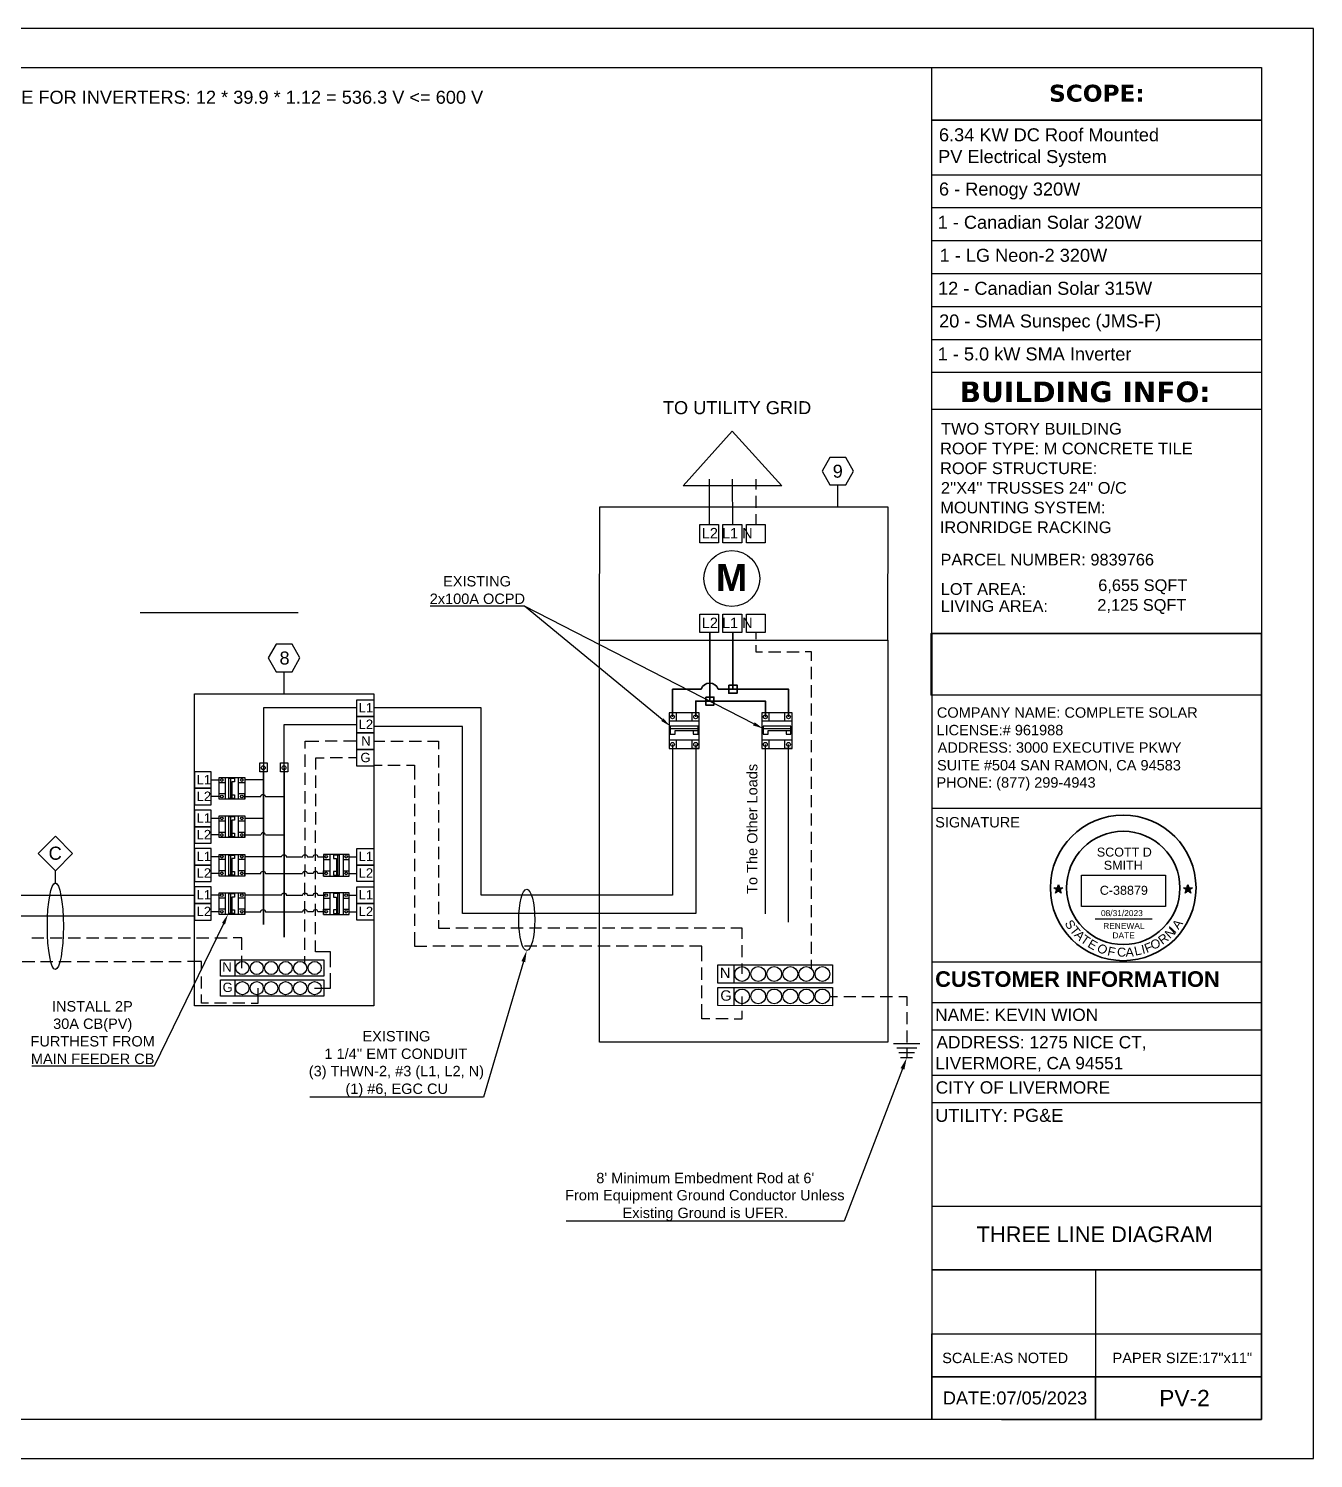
# Model space of a CAD drawing. Header units: millimetres. Extents: x 351 to 7480, y -14642 to -8468.
# Drawn here: x 4681 to 5669, y -9578 to -8478 of the extents above; entities that cross this region are included whole.
import ezdxf

# ---------------------------------------------------------------- set-up
doc = ezdxf.new("R2010")
doc.units = ezdxf.units.MM
for name, color, linetype in [('PDF3_0', 7, 'Continuous'), ('PDF3_PDF_Geometry', 7, 'Continuous'), ('PDF3_Text', 7, 'Continuous'), ('PDF5_Text', 7, 'Continuous'), ('PDF_Text', 7, 'Continuous')]:
    doc.layers.add(name, color=color, linetype=linetype)
doc.styles.add('PDF Arial', font='arial.ttf')
doc.styles.add('PDF Arial Bold', font='arialbd.ttf')
doc.styles.add('PDF Verdana Bold', font='verdanab.ttf')
doc.styles.get("Standard").update_dxf_attribs({"font": 'arial.ttf'})
picture_1 = doc.add_image_def('image5.png', size_in_pixel=(45, 240))
picture_2 = doc.add_image_def('image33.png', size_in_pixel=(858, 321))

# ---------------------------------------------------------------- blocks, each defined once
blk = doc.blocks.new('star')
h = blk.add_hatch(color=256)
h.dxf.hatch_style = 1
h.paths.add_polyline_path([(116.5, 62.57), (116.86, 62.57), (116.68, 63.12)])
h.paths.add_polyline_path([(116.68, 62.02), (116.97, 62.23), (116.86, 62.57), (116.5, 62.57), (116.39, 62.23)])
h.paths.add_polyline_path([(116.5, 62.57), (115.92, 62.57), (116.39, 62.23)])
h.paths.add_polyline_path([(116.39, 62.23), (116.21, 61.67), (116.68, 62.02)])
h.paths.add_polyline_path([(116.68, 62.02), (117.15, 61.67), (116.97, 62.23)])
h.paths.add_polyline_path([(116.97, 62.23), (117.44, 62.57), (116.86, 62.57)])
for p, q in [((115.92, 62.57), (117.44, 62.57)), ((117.15, 61.67), (115.92, 62.57)), ((116.21, 61.67), (116.68, 63.12)), ((117.44, 62.57), (116.21, 61.67)), ((116.68, 63.12), (117.15, 61.67))]:
    blk.add_line(p, q)
blk = doc.blocks.new('a')
at = {"color": 1, "char_height": 15, "attachment_point": 1}
for s, insert, rotation in [('{\\C256;S}', (169, 149), 301.8504), ('{\\C256;A}', (335, 138.5), 54.6588), ('{\\C256;T}', (176.1, 138.5), 308.5602), ('{\\C256;A}', (182.8, 131.2), 313.9392), ('{\\C256;T}', (190.6, 123.2), 324.7462), ('{\\C256;R}', (311.3, 116.8), 36.4598), ('{\\C256;N}', (322.6, 125.5), 43.0781), ('{\\C256;I}', (344.8, 127.8), 227.4846), ('{\\C256;E}', (201.4, 115.5), 330.0103), ('{\\C256;O}', (218.6, 109.1), 319.6464), ('{\\C256;A}', (258.4, 100.3), 1.6689), ('{\\C256;L}', (271.7, 101.5), 12.6875), ('{\\C256;I}', (283.7, 104.3), 13.6115), ('{\\C256;F}', (288.3, 105.4), 21.5682), ('{\\C256;O}', (299, 112.2), 12.6875)]:
    blk.add_mtext_dynamic_manual_height_columns(s, width=30.733, gutter_width=125, heights=[0], dxfattribs=dict(at, insert=insert, rotation=rotation))
at = {"color": 1, "insert": (244.5, 100.5), "char_height": 15, "attachment_point": 1}
blk.add_mtext_dynamic_manual_height_columns('{\\C256;C}', width=30.733, gutter_width=125, heights=[0], dxfattribs=at)
blk = doc.blocks.new('1')
at = {"color": 1, "xscale": 0.1018808021228187, "yscale": 0.1018808021228187, "zscale": 0.1018808021228187}
blk.add_blockref('a', (510.97, 81.39), dxfattribs=at)
at = {"color": 1, "insert": (534.46, 91.84), "char_height": 1.528, "attachment_point": 1, "rotation": 347.3366}
blk.add_mtext_dynamic_manual_height_columns('{\\C256;F}', width=1.5282, gutter_width=12.74, heights=[0], dxfattribs=at)

msp = doc.modelspace()

# ---------------------------------------------------------------- linework, layer by layer
at = {"lineweight": 30}
msp.add_line((5500.9, -9162.9), (5544.7, -9162.9), dxfattribs=at)
at = {"lineweight": 35}
for radius in [56, 43.6]:
    msp.add_circle((5522.5, -9139.1), radius, dxfattribs=at)
at = {"layer": 'PDF3_0', "lineweight": 25}
for points in [[(3968.9, -8478.1), (3968.9, -9578), (5668.8, -9578), (5668.8, -8478.1)], [(5628.8, -8548.5), (5375.3, -8548.5)], [(5628.8, -8548.5), (5628.8, -8742.5), (5375.3, -8742.5), (5375.3, -8548.5)], [(5259.9, -8829.8), (5184, -8829.8), (5221.9, -8787.7)], [(5296.9, -8808), (5290.9, -8818.5), (5296.9, -8829.1), (5309.1, -8829.1), (5315.2, -8818.5), (5309.1, -8808)], [(5119.6, -8948.4), (5341.6, -8948.4), (5341.8, -8846.1), (5119.8, -8846.1)], [(5197, -8859.5), (5211.3, -8859.5), (5211.3, -8873.7), (5197, -8873.7)], [(5214.7, -8859.5), (5229.1, -8859.5), (5229.1, -8873.7), (5214.7, -8873.7)], [(5232.9, -8859.5), (5247.2, -8859.5), (5247.2, -8873.7), (5232.9, -8873.7)], [(5197, -8928.5), (5211.3, -8928.5), (5211.3, -8942.7), (5197, -8942.7)], [(5214.7, -8928.5), (5229.1, -8928.5), (5229.1, -8942.7), (5214.7, -8942.7)], [(5232.9, -8928.5), (5247.2, -8928.5), (5247.2, -8942.7), (5232.9, -8942.7)], [(4871.1, -8951.7), (4865, -8962.2), (4871.1, -8972.8), (4883.3, -8972.8), (4889.3, -8962.2), (4883.3, -8951.7)], [(5119.7, -8948.4), (5341.6, -8948.4), (5341.6, -9257.7), (5119.7, -9257.7)], [(5375.3, -8990.9), (5375.3, -8943.3), (5628.8, -8943.3), (5628.8, -8990.9)], [(4808.3, -8989.7), (4946.1, -8989.7), (4946.1, -9229.9), (4808.3, -9229.9)], [(4933.2, -8994.4), (4946.1, -8994.4), (4946.1, -9007.2), (4933.2, -9007.2)], [(4933.2, -9007.2), (4946.1, -9007.2), (4946.1, -9019.9), (4933.2, -9019.9)], [(5173.3, -9031.9), (5196.5, -9031.9), (5196.5, -9004.4), (5173.3, -9004.4)], [(5244.7, -9031.9), (5267.9, -9031.9), (5267.9, -9004.4), (5244.7, -9004.4)], [(4933.2, -9019.9), (4946.1, -9019.9), (4946.1, -9032.7), (4933.2, -9032.7)], [(4933.2, -9032.7), (4946.1, -9032.7), (4946.1, -9045.5), (4933.2, -9045.5)], [(4821.1, -9049.7), (4808.3, -9049.7), (4808.3, -9062.5), (4821.1, -9062.5)], [(4858.6, -9043), (4864.1, -9043), (4864.1, -9049.9), (4858.6, -9049.9)], [(4874.5, -9043), (4880.1, -9043), (4880.1, -9049.9), (4874.5, -9049.9)], [(4821.1, -9062.5), (4808.3, -9062.5), (4808.3, -9075.3), (4821.1, -9075.3)], [(4846.9, -9054.2), (4846.9, -9070.8), (4827.2, -9070.8), (4827.2, -9054.2)], [(4821.1, -9079.3), (4808.3, -9079.3), (4808.3, -9092), (4821.1, -9092)], [(4846.9, -9083.7), (4846.9, -9100.4), (4827.2, -9100.4), (4827.2, -9083.7)], [(4821.1, -9092), (4808.3, -9092), (4808.3, -9104.8), (4821.1, -9104.8)], [(4688.1, -9112.6), (4701.3, -9099.4), (4714.6, -9112.6), (4701.3, -9125.9)], [(4821.1, -9108.8), (4808.3, -9108.8), (4808.3, -9121.6), (4821.1, -9121.6)], [(4846.9, -9113.3), (4846.9, -9130), (4827.2, -9130), (4827.2, -9113.3)], [(4907.4, -9113.3), (4907.4, -9130), (4927.2, -9130), (4927.2, -9113.3)], [(4933.2, -9108.8), (4946.1, -9108.8), (4946.1, -9121.6), (4933.2, -9121.6)], [(4821.1, -9121.6), (4808.3, -9121.6), (4808.3, -9134.3), (4821.1, -9134.3)], [(4933.2, -9121.6), (4946.1, -9121.6), (4946.1, -9134.3), (4933.2, -9134.3)], [(4821.1, -9138.3), (4808.3, -9138.3), (4808.3, -9151.1), (4821.1, -9151.1)], [(4933.2, -9138.3), (4946.1, -9138.3), (4946.1, -9151.1), (4933.2, -9151.1)], [(4821.1, -9151.1), (4808.3, -9151.1), (4808.3, -9163.9), (4821.1, -9163.9)], [(4846.9, -9142.9), (4846.9, -9159.5), (4827.2, -9159.5), (4827.2, -9142.9)], [(4907.4, -9142.9), (4907.4, -9159.5), (4927.2, -9159.5), (4927.2, -9142.9)], [(4933.2, -9151.1), (4946.1, -9151.1), (4946.1, -9163.9), (4933.2, -9163.9)], [(4828.2, -9194.4), (4907.7, -9194.4), (4907.7, -9207), (4828.2, -9207)], [(5210.7, -9198.3), (5299, -9198.3), (5299, -9212.3), (5210.7, -9212.3)], [(4828.2, -9209.9), (4907.7, -9209.9), (4907.7, -9222.5), (4828.2, -9222.5)], [(5210.7, -9215.6), (5299, -9215.6), (5299, -9229.7), (5210.7, -9229.6)]]:
    msp.add_lwpolyline(points, close=True, dxfattribs=at)
for points in [[(5375.3, -8943.3), (5375.3, -8508)], [(5375.3, -8590.5), (5628.8, -8590.5)], [(5375.3, -8615.8), (5628.8, -8615.8)], [(5375.3, -8641.2), (5628.8, -8641.2)], [(5375.3, -8666.5), (5628.8, -8666.5)], [(5375.3, -8691.9), (5628.8, -8691.9)], [(5375.3, -8717.2), (5628.8, -8717.2)], [(5375.3, -8770.9), (5628.8, -8770.9)], [(5221.9, -8824.7), (5222.1, -8859.5)], [(5303, -8846.1), (5303, -8829.1)], [(4766.4, -8927.2), (4888, -8927.2)], [(5238.5, -9012.9), (5062.1, -8922.3), (5061.9, -8922.3), (4989.5, -8922.3)], [(5168, -9009.6), (5062.1, -8922.3)], [(4877.2, -8989.7), (4877.2, -8972.8)], [(4933.2, -9000.7), (4861.3, -9000.7), (4861.3, -9046.8)], [(5176, -9028.7), (5176, -9144.8), (5028.7, -9144.8), (5028.7, -9000.7), (4946.1, -9000.7)], [(5178.9, -9010.7), (5178.9, -9004.4)], [(5191, -9010.7), (5191, -9004.4)], [(5250.3, -9010.7), (5250.3, -9004.4)], [(5262.3, -9010.7), (5262.3, -9004.4)], [(5173.3, -9010.7), (5196.5, -9010.7)], [(5178, -9014.7), (5174.2, -9014.7), (5174.2, -9020.9), (5178, -9020.9), (5178, -9018), (5195.6, -9018)], [(5191.7, -9018), (5191.7, -9020.9), (5195.6, -9020.9), (5195.6, -9014.7), (5191.7, -9014.7), (5174.2, -9014.7)], [(5174.2, -9016.5), (5195.6, -9016.5)], [(5244.7, -9010.7), (5267.9, -9010.7)], [(5249.4, -9014.7), (5245.5, -9014.7), (5245.5, -9020.9), (5249.4, -9020.9), (5249.4, -9018), (5267, -9018)], [(5263.2, -9018), (5263.2, -9020.9), (5267, -9020.9), (5267, -9014.7), (5263.2, -9014.7), (5245.5, -9014.7)], [(5245.5, -9016.5), (5267, -9016.5)], [(5173.3, -9025.1), (5196.5, -9025.1)], [(5178.9, -9031.9), (5178.9, -9025.1)], [(5196.5, -9031.9), (5191, -9031.9), (5191, -9025.1)], [(5244.7, -9025.1), (5267.9, -9025.1)], [(5247.4, -9159.1), (5247.4, -9028.7)], [(5250.3, -9031.9), (5250.3, -9025.1)], [(5267.9, -9031.9), (5262.3, -9031.9), (5262.3, -9025.1)], [(4827.2, -9056.1), (4821.1, -9056.1)], [(4831.8, -9058.2), (4827.2, -9058.2)], [(4831.8, -9054.2), (4831.8, -9070.8)], [(4834.7, -9057.6), (4834.7, -9054.8), (4839, -9054.8), (4839, -9057.6), (4837, -9057.6), (4837, -9070.2)], [(4837, -9067.4), (4839, -9067.4), (4839, -9070.2), (4834.7, -9070.2), (4834.7, -9067.4), (4834.7, -9054.8)], [(4835.9, -9054.8), (4835.9, -9070.2)], [(4842, -9054.2), (4842, -9070.8)], [(4846.9, -9058.2), (4842, -9058.2)], [(4861.3, -9056), (4846.9, -9056)], [(4831.8, -9066.8), (4827.2, -9066.8)], [(4846.9, -9070.8), (4846.9, -9066.8), (4842, -9066.8)], [(4831.8, -9083.7), (4831.8, -9100.4)], [(4834.7, -9087.1), (4834.7, -9084.3), (4839, -9084.3), (4839, -9087.1), (4837, -9087.1), (4837, -9099.7)], [(4837, -9097), (4839, -9097), (4839, -9099.7), (4834.7, -9099.7), (4834.7, -9097), (4834.7, -9084.3)], [(4835.9, -9084.3), (4835.9, -9099.7)], [(4842, -9083.7), (4842, -9100.4)], [(5375.4, -9077.8), (5628.9, -9077.8)], [(4827.2, -9085.6), (4821.1, -9085.6)], [(4831.8, -9087.7), (4827.2, -9087.7)], [(4846.9, -9087.7), (4842, -9087.7)], [(4861.3, -9085.6), (4846.9, -9085.6)], [(4831.8, -9096.4), (4827.2, -9096.4)], [(4846.9, -9100.4), (4846.9, -9096.4), (4842, -9096.4)], [(4548.4, -9109.5), (4548.4, -9144.8), (4808.3, -9144.8)], [(4827.2, -9115.2), (4821.1, -9115.2)], [(4831.8, -9117.2), (4827.2, -9117.2)], [(4831.8, -9113.3), (4831.8, -9130)], [(4834.7, -9116.6), (4834.7, -9113.9), (4839, -9113.9), (4839, -9116.6), (4837, -9116.6), (4837, -9129.2)], [(4837, -9126.5), (4839, -9126.5), (4839, -9129.2), (4834.7, -9129.2), (4834.7, -9126.5), (4834.7, -9113.9)], [(4835.9, -9113.9), (4835.9, -9129.2)], [(4842, -9113.3), (4842, -9130)], [(4846.9, -9117.2), (4842, -9117.2)], [(4875.3, -9115.1), (4861.3, -9115.1), (4846.9, -9115.1)], [(4907.4, -9117.2), (4912.3, -9117.2)], [(4912.3, -9113.3), (4912.3, -9130)], [(4919.8, -9116.6), (4919.8, -9113.9), (4915.3, -9113.9), (4915.3, -9116.6), (4917.4, -9116.6), (4917.4, -9129.2)], [(4917.4, -9126.5), (4915.3, -9126.5), (4915.3, -9129.2), (4919.8, -9129.2), (4919.8, -9126.5), (4919.8, -9113.9)], [(4918.4, -9113.9), (4918.4, -9129.2)], [(4922.7, -9113.3), (4922.7, -9130)], [(4922.7, -9117.2), (4927.2, -9117.2)], [(4927.2, -9115.2), (4933.2, -9115.2)], [(4831.8, -9126), (4827.2, -9126)], [(4846.9, -9130), (4846.9, -9126), (4842, -9126)], [(4907.4, -9130), (4907.4, -9126), (4912.3, -9126)], [(4922.7, -9126), (4927.2, -9126)], [(4827.2, -9144.8), (4821.1, -9144.8)], [(4831.8, -9146.9), (4827.2, -9146.9)], [(4831.8, -9142.9), (4831.8, -9159.5)], [(4834.7, -9146.2), (4834.7, -9143.4), (4839, -9143.4), (4839, -9146.2), (4837, -9146.2), (4837, -9158.8)], [(4837, -9156), (4839, -9156), (4839, -9158.8), (4834.7, -9158.8), (4834.7, -9156), (4834.7, -9143.4)], [(4835.9, -9143.4), (4835.9, -9158.8)], [(4842, -9142.9), (4842, -9159.5)], [(4846.9, -9146.9), (4842, -9146.9)], [(4875.3, -9144.7), (4861.3, -9144.7), (4846.9, -9144.7)], [(4907.4, -9146.9), (4912.3, -9146.9)], [(4912.3, -9142.9), (4912.3, -9159.5)], [(4919.8, -9146.2), (4919.8, -9143.4), (4915.3, -9143.4), (4915.3, -9146.2), (4917.4, -9146.2), (4917.4, -9158.8)], [(4917.4, -9156), (4915.3, -9156), (4915.3, -9158.8), (4919.8, -9158.8), (4919.8, -9156), (4919.8, -9143.4)], [(4918.4, -9143.4), (4918.4, -9158.8)], [(4922.7, -9142.9), (4922.7, -9159.5)], [(4922.7, -9146.9), (4927.2, -9146.9)], [(4927.2, -9144.8), (4933.2, -9144.8)], [(4831.8, -9155.5), (4827.2, -9155.5)], [(4846.9, -9159.5), (4846.9, -9155.5), (4842, -9155.5)], [(4907.4, -9159.5), (4907.4, -9155.5), (4912.3, -9155.5)], [(4922.7, -9155.5), (4927.2, -9155.5)], [(4830.6, -9166.7), (4777.2, -9276.2), (4777, -9276.2), (4683.2, -9276.2)], [(4839.3, -9194.4), (4839.3, -9207)], [(5061.3, -9195.8), (5030.6, -9300), (4896.9, -9300)], [(5223, -9198.3), (5223, -9212.3)], [(4839.3, -9209.9), (4839.3, -9222.5)], [(5223, -9215.6), (5223, -9229.6)], [(5352.8, -9278.4), (5307.8, -9395.6), (5094.2, -9395.6)]]:
    msp.add_lwpolyline(points, dxfattribs=at)
at = {"layer": 'PDF3_0', "color": 1, "lineweight": 25}
for points in [[(5204.2, -8824.7), (5204.2, -8859.5)], [(4877.2, -9046.8), (4877.2, -9013.5), (4933.2, -9013.5)], [(5193.8, -9028.7), (5193.8, -9158.9), (5014.5, -9158.9), (5014.5, -9015), (4946.1, -9015)], [(5265.2, -9165.4), (5265.2, -9028.7)], [(4827.2, -9068.8), (4821.1, -9068.8)], [(4846.9, -9068.8), (4859.3, -9068.8)], [(4827.2, -9098.4), (4821.1, -9098.4)], [(4846.9, -9098.4), (4859.3, -9098.4)], [(4862.9, -9098.4), (4877.2, -9098.4)], [(4538.7, -9109.5), (4538.7, -9160.6), (4808.3, -9160.6)], [(4827.2, -9128), (4821.1, -9128)], [(4846.9, -9128), (4859.3, -9128)], [(4927.2, -9128), (4933.2, -9128)], [(4827.2, -9157.5), (4821.1, -9157.5)], [(4846.9, -9157.5), (4859.3, -9157.5)], [(4927.2, -9157.5), (4933.2, -9157.5)]]:
    msp.add_lwpolyline(points, dxfattribs=at)
at = {"layer": 'PDF3_0', "color": 252, "lineweight": 25, "true_color": 0x929498}
for points in [[(5240.1, -8824.7), (5240.1, -8832.7)], [(5240.1, -8837.4), (5240.1, -8846.8)], [(5240.1, -8851.5), (5240.1, -8859.5)], [(5240.1, -8942.7), (5240.1, -8947.8)], [(5240.1, -8952.5), (5240.1, -8957.6), (5245, -8957.6)], [(5249.7, -8957.6), (5259.2, -8957.6)], [(5263.8, -8957.6), (5273.2, -8957.6)], [(5282.9, -8964.4), (5282.9, -8957.6), (5277.9, -8957.6)], [(5282.9, -8978.5), (5282.9, -8969)], [(5282.9, -8992.6), (5282.9, -8983.1)], [(5282.9, -9006.6), (5282.9, -8997.3)], [(5282.9, -9020.7), (5282.9, -9011.4)], [(4893.4, -9031.8), (4893.4, -9026.2), (4904, -9026.2)], [(4918, -9026.2), (4908.7, -9026.2)], [(4933.2, -9026.3), (4922.8, -9026.2)], [(4946.1, -9026.3), (4954.6, -9026.3)], [(4959.3, -9026.3), (4968.7, -9026.3)], [(4973.4, -9026.3), (4982.8, -9026.3)], [(4987.5, -9026.3), (4996, -9026.3), (4996, -9032.4)], [(5282.9, -9034.8), (5282.9, -9025.4)], [(4893.4, -9045.9), (4893.4, -9036.5)], [(4996, -9037.1), (4996, -9046.5)], [(5282.9, -9049), (5282.9, -9039.5)], [(4893.4, -9059.9), (4893.4, -9050.6)], [(4996, -9051.2), (4996, -9060.6)], [(5282.9, -9063), (5282.9, -9053.6)], [(4893.3, -9074.1), (4893.4, -9064.7)], [(4996, -9065.3), (4996, -9074.7)], [(5282.9, -9077.1), (5282.9, -9067.8)], [(4893.3, -9088.2), (4893.3, -9078.7)], [(4996, -9079.4), (4996, -9088.8)], [(5282.9, -9091.2), (5282.9, -9081.8)], [(4893.3, -9102.3), (4893.3, -9092.9)], [(4996, -9093.5), (4996, -9102.9)], [(5282.9, -9105.3), (5282.9, -9095.9)], [(4893.3, -9116.3), (4893.3, -9107)], [(4996, -9107.6), (4996, -9117)], [(5282.9, -9119.4), (5282.9, -9110)], [(4893.2, -9130.4), (4893.3, -9121.1)], [(4996, -9121.7), (4996, -9131.1)], [(5282.9, -9133.5), (5282.9, -9124.1)], [(4893.2, -9144.6), (4893.2, -9135.1)], [(4996, -9135.8), (4996, -9145.2)], [(5282.9, -9147.6), (5282.9, -9138.1)], [(4893.2, -9158.7), (4893.2, -9149.2)], [(4996, -9149.9), (4996, -9159.3)], [(5282.9, -9161.7), (5282.9, -9152.3)], [(4893.2, -9172.7), (4893.2, -9163.3)], [(4996, -9163.9), (4996, -9170.1), (5004.7, -9170.1)], [(5018.8, -9170.1), (5009.4, -9170.1)], [(5032.9, -9170.1), (5023.5, -9170.1)], [(5047, -9170.1), (5037.6, -9170.1)], [(5061.1, -9170.1), (5051.6, -9170.1)], [(5075.2, -9170.1), (5065.8, -9170.1)], [(5089.2, -9170.1), (5079.9, -9170.1)], [(5103.3, -9170.2), (5094, -9170.1)], [(5117.5, -9170.2), (5108, -9170.2)], [(5131.6, -9170.2), (5122.1, -9170.2)], [(5145.6, -9170.2), (5136.3, -9170.2)], [(5159.7, -9170.2), (5150.4, -9170.2)], [(5173.8, -9170.2), (5164.4, -9170.2)], [(5187.9, -9170.2), (5178.5, -9170.2)], [(5202, -9170.2), (5192.6, -9170.2)], [(5216.1, -9170.2), (5206.7, -9170.2)], [(5229.5, -9178.4), (5229.5, -9170.2), (5220.8, -9170.2)], [(5282.9, -9175.7), (5282.9, -9166.4)], [(4683.1, -9177.5), (4692.4, -9177.5)], [(4697.2, -9177.5), (4706.5, -9177.5)], [(4711.2, -9177.5), (4720.6, -9177.5)], [(4725.3, -9177.5), (4734.8, -9177.5)], [(4739.4, -9177.5), (4748.8, -9177.5)], [(4753.5, -9177.5), (4762.9, -9177.5)], [(4767.6, -9177.5), (4777, -9177.5)], [(4781.7, -9177.5), (4791.1, -9177.5)], [(4795.8, -9177.5), (4805.2, -9177.5)], [(4809.9, -9177.5), (4819.3, -9177.5)], [(4824, -9177.5), (4833.4, -9177.5)], [(4844.8, -9186.7), (4844.8, -9177.5), (4838.1, -9177.5)], [(4893.2, -9186.8), (4893.2, -9177.5)], [(5229.5, -9192.5), (5229.5, -9183.1)], [(5282.9, -9189.8), (5282.9, -9180.5)], [(4844.8, -9200.8), (4844.8, -9191.4)], [(4893.2, -9197.1), (4893.2, -9191.5)], [(5282.9, -9201.3), (5282.9, -9194.5)], [(5229.5, -9205.3), (5229.5, -9197.2)]]:
    msp.add_lwpolyline(points, dxfattribs=at)
at = {"layer": 'PDF3_0', "color": 1, "lineweight": 35}
for points in [[(5204.6, -8995.4), (5204.6, -8942.7)], [(5247.4, -9007.7), (5247.4, -8995.4), (5193.8, -8995.4), (5193.8, -9007.5)], [(4877.2, -9176.9), (4877.2, -9046.8)]]:
    msp.add_lwpolyline(points, dxfattribs=at)
at = {"layer": 'PDF3_0', "lineweight": 35}
for points in [[(5222.3, -8986.3), (5222.3, -8942.7)], [(5198, -8986.3), (5176, -8986.3), (5176, -9007.5)], [(5265.2, -9007.5), (5265.2, -8986.3), (5211.1, -8986.3)], [(4861.3, -9167.3), (4861.3, -9046.8)]]:
    msp.add_lwpolyline(points, dxfattribs=at)
msp.add_lwpolyline([(5219.2, -8983.1), (5225.5, -8983.1), (5225.5, -8989.4), (5219.2, -8989.4)], close=True, dxfattribs=at)
at = {"layer": 'PDF3_0', "color": 1, "lineweight": 35}
msp.add_lwpolyline([(5201.5, -8992.3), (5207.8, -8992.3), (5207.8, -8998.5), (5201.5, -8998.5)], close=True, dxfattribs=at)
at = {"layer": 'PDF3_0', "color": 3, "lineweight": 25}
for points in [[(4901.5, -9048), (4901.6, -9039.1), (4908, -9039.1)], [(4922.1, -9039.1), (4912.7, -9039.1)], [(4933.2, -9039.1), (4926.8, -9039.1)], [(4946.1, -9044.7), (4952.5, -9044.7)], [(4957.1, -9044.7), (4966.5, -9044.7)], [(4971.3, -9044.7), (4977.6, -9044.7), (4977.6, -9055.7)], [(4901.5, -9062), (4901.5, -9052.7)], [(4977.6, -9060.4), (4977.6, -9069.7)], [(4901.5, -9076.1), (4901.5, -9066.8)], [(4901.5, -9090.3), (4901.5, -9080.8)], [(4977.6, -9074.5), (4977.6, -9083.8)], [(4901.4, -9104.4), (4901.4, -9094.9)], [(4977.6, -9088.5), (4977.6, -9097.9)], [(4977.6, -9102.6), (4977.6, -9112.1)], [(4901.4, -9118.4), (4901.4, -9109)], [(4977.6, -9116.7), (4977.6, -9126.1)], [(4901.4, -9132.5), (4901.4, -9123.1)], [(4901.3, -9146.6), (4901.4, -9137.2)], [(4977.6, -9130.8), (4977.6, -9140.2)], [(4977.6, -9144.9), (4977.6, -9154.3)], [(4901.3, -9160.7), (4901.3, -9151.3)], [(4977.6, -9159), (4977.6, -9168.4)], [(4901.3, -9174.8), (4901.3, -9165.4)], [(4977.6, -9173.1), (4977.6, -9184), (4987, -9184)], [(4912.8, -9200), (4912.8, -9188.4), (4901.3, -9188.4), (4901.3, -9179.5)], [(5001.1, -9184), (4991.7, -9184)], [(5015.2, -9184), (5005.8, -9184)], [(5029.3, -9184), (5019.9, -9184)], [(5043.4, -9184), (5034, -9184)], [(5057.4, -9184), (5048.1, -9184)], [(5071.5, -9184), (5062.2, -9184)], [(5085.7, -9184), (5076.2, -9184)], [(5099.8, -9184), (5090.3, -9184)], [(5113.8, -9184), (5104.4, -9184)], [(5127.9, -9184), (5118.6, -9184)], [(5142, -9184), (5132.6, -9184)], [(5156.1, -9184), (5146.7, -9184)], [(5170.2, -9184), (5160.8, -9184)], [(5184.3, -9184), (5174.9, -9184)], [(5198.4, -9195.5), (5198.4, -9184), (5189, -9184)], [(4675.9, -9195.8), (4685.4, -9195.8)], [(4690, -9195.8), (4699.4, -9195.8)], [(4704.1, -9195.8), (4713.5, -9195.8)], [(4718.2, -9195.8), (4727.6, -9195.8)], [(4732.3, -9195.8), (4741.7, -9195.8)], [(4746.4, -9195.8), (4755.7, -9195.8)], [(4760.5, -9195.8), (4769.9, -9195.8)], [(4774.5, -9195.8), (4784, -9195.8)], [(4788.6, -9195.8), (4798.1, -9195.8)], [(4813.6, -9202.4), (4813.6, -9195.8), (4802.8, -9195.8)], [(4900.7, -9216.2), (4912.8, -9216.2), (4912.8, -9204.7)], [(5198.4, -9209.7), (5198.4, -9200.3)], [(4813.6, -9216.5), (4813.6, -9207.2)], [(4851.8, -9227.8), (4857.3, -9227.8), (4857.3, -9216.2)], [(5198.4, -9223.8), (5198.4, -9214.3)], [(4819, -9227.8), (4813.6, -9227.8), (4813.6, -9221.2)], [(4833, -9227.8), (4823.7, -9227.8)], [(4847.1, -9227.8), (4837.8, -9227.8)], [(5229.5, -9229), (5229.5, -9222.7)], [(5296.8, -9222.6), (5302.8, -9222.6)], [(5307.6, -9222.6), (5317, -9222.6)], [(5321.6, -9222.6), (5331.1, -9222.6)], [(5335.7, -9222.6), (5345.2, -9222.6)], [(5349.9, -9222.6), (5356, -9222.6), (5356, -9229.9)], [(5204.6, -9239.9), (5198.4, -9239.9), (5198.4, -9228.5)], [(5223.4, -9239.9), (5229.5, -9239.9), (5229.5, -9233.7)], [(5356, -9234.6), (5356, -9243.9)], [(5218.7, -9239.9), (5209.3, -9239.9)], [(5356, -9248.7), (5356, -9258)], [(5366.1, -9259), (5345.9, -9259)], [(5363.7, -9262.5), (5348.3, -9262.5)], [(5362, -9266.1), (5350, -9266.1)], [(5360.5, -9269.9), (5351.3, -9269.9)], [(5356, -9262.7), (5356, -9269.9)]]:
    msp.add_lwpolyline(points, dxfattribs=at)
at = {"layer": 'PDF3_0', "color": 1, "lineweight": 25}
for points in [[(4859.2, -9068.8, -0.870411), (4862.9, -9068.8), (4877.2, -9068.8)], [(4859.2, -9127.9, -0.870411), (4862.9, -9128), (4877.2, -9128), (4891.4, -9128)], [(4899.6, -9128), (4895.1, -9128, 0.870411), (4891.4, -9127.9)], [(4907.4, -9128), (4903.2, -9128, 0.870411), (4899.5, -9127.9)], [(4859.2, -9157.4, -0.870411), (4862.9, -9157.5), (4877.2, -9157.5), (4891.4, -9157.5)], [(4899.6, -9157.5), (4895.1, -9157.5, 0.870411), (4891.4, -9157.4)], [(4907.4, -9157.5), (4903.2, -9157.5, 0.870411), (4899.5, -9157.4)]]:
    msp.add_lwpolyline(points, format="xyb", dxfattribs=at)
at = {"layer": 'PDF3_0', "lineweight": 25}
for points in [[(4875.2, -9115, -0.870411), (4878.9, -9115.1), (4891.4, -9115.1)], [(4891.4, -9115, -0.870411), (4895.1, -9115.1), (4899.6, -9115.1)], [(4899.5, -9115, -0.870411), (4903.2, -9115.1), (4907.4, -9115.1)], [(4875.2, -9144.6, -0.870411), (4878.9, -9144.7), (4891.4, -9144.7)], [(4891.4, -9144.6, -0.870411), (4895.1, -9144.7), (4899.6, -9144.7)], [(4899.5, -9144.6, -0.870411), (4903.2, -9144.7), (4907.4, -9144.7)]]:
    msp.add_lwpolyline(points, format="xyb", dxfattribs=at)
at = {"layer": 'PDF3_0', "color": 251, "lineweight": 25, "true_color": 0x636466}
msp.add_lwpolyline([(4701.3, -9135.3), (4701.3, -9125.9)], dxfattribs=at)
at = {"layer": 'PDF3_0', "lineweight": 25}
for centre, radius in [((5221.5, -8901.1), 21.5), ((5175.9, -9007.5), 1.5), ((5193.7, -9007.5), 1.5), ((5247.3, -9007.5), 1.5), ((5265.1, -9007.5), 1.5), ((5175.9, -9028.7), 1.5), ((5193.7, -9028.7), 1.5), ((5247.3, -9028.7), 1.5), ((5265.1, -9028.7), 1.5), ((4861.2, -9046.7), 1.5), ((4877.1, -9046.7), 1.5), ((4829.4, -9056.1), 1.04), ((4844.7, -9056.1), 1.04), ((4829.4, -9068.8), 1.04), ((4844.7, -9068.8), 1.04), ((4829.4, -9085.6), 1.04), ((4844.7, -9085.6), 1.04), ((4829.4, -9098.4), 1.04), ((4844.7, -9098.4), 1.04), ((4829.4, -9115.1), 1.04), ((4844.7, -9115.1), 1.04), ((4909.6, -9115.1), 1.04), ((4924.9, -9115.1), 1.04), ((4829.4, -9127.9), 1.04), ((4844.7, -9127.9), 1.04), ((4909.6, -9127.9), 1.04), ((4924.9, -9127.9), 1.04), ((4829.4, -9144.7), 1.04), ((4844.7, -9144.7), 1.04), ((4909.6, -9144.7), 1.04), ((4924.9, -9144.7), 1.04), ((4829.4, -9157.4), 1.04), ((4844.7, -9157.4), 1.04), ((4909.6, -9157.4), 1.04), ((4924.9, -9157.4), 1.04)]:
    msp.add_circle(centre, radius, dxfattribs=at)
at = {"layer": 'PDF3_0', "color": 252, "lineweight": 25, "true_color": 0x929498}
for centre, radius in [((4845.1, -9200.7), 5.04), ((4856.2, -9200.7), 5.04), ((4867.3, -9200.7), 5.04), ((4878.4, -9200.7), 5.04), ((4889.6, -9200.7), 5.04), ((4900.7, -9200.7), 5.04), ((5229.4, -9205.3), 5.68), ((5241.8, -9205.3), 5.68), ((5254.1, -9205.3), 5.68), ((5266.5, -9205.3), 5.68), ((5278.8, -9205.3), 5.68), ((5291.2, -9205.3), 5.68)]:
    msp.add_circle(centre, radius, dxfattribs=at)
at = {"layer": 'PDF3_0', "color": 3, "lineweight": 25}
for centre, radius in [((4845.1, -9216.2), 5.04), ((4856.2, -9216.2), 5.04), ((4867.3, -9216.2), 5.04), ((4878.4, -9216.2), 5.04), ((4889.6, -9216.2), 5.04), ((4900.7, -9216.2), 5.04), ((5229.4, -9222.6), 5.68), ((5241.8, -9222.6), 5.68), ((5254.1, -9222.6), 5.68), ((5266.5, -9222.6), 5.68), ((5278.8, -9222.6), 5.68), ((5291.2, -9222.6), 5.68)]:
    msp.add_circle(centre, radius, dxfattribs=at)
at = {"layer": 'PDF3_0', "lineweight": 35}
msp.add_arc((5204.5, -8988.4), 6.86, 18.9899, 161.0101, dxfattribs=at)
at = {"layer": 'PDF3_0', "color": 1, "lineweight": 25}
msp.add_arc((4861.1, -9098.6), 1.86, 7.9266, 172.0734, dxfattribs=at)
at = {"layer": 'PDF3_0', "color": 251, "lineweight": 25, "true_color": 0x636466}
for centre, major_axis, ratio, start_param, end_param in [((4701.3, -9168.6), (0, 33.3), 0.184763, 0.002175, 6.28536), ((5063.8, -9163.7), (0, 23.5), 0.261802, 0.002211303182720354, 6.285396610362305)]:
    msp.add_ellipse(centre, major_axis=major_axis, ratio=ratio, start_param=start_param, end_param=end_param, dxfattribs=at)
at = {"layer": 'PDF3_0', "transparency": 33554559}
for points in [[(5168.8, -9008.6), (5174.2, -9014.7), (5167.2, -9010.7)], [(5239.1, -9011.7), (5245.5, -9016.5), (5237.8, -9014.1)], [(4829.4, -9166.1), (4834, -9159.5), (4831.8, -9167.3)], [(5059.8, -9195.4), (5063.8, -9187.2), (5062.6, -9196.3)], [(5351.3, -9277.8), (5356, -9269.9), (5354.2, -9278.9)]]:
    msp.add_solid(points, dxfattribs=at)
at = {"layer": 'PDF3_PDF_Geometry', "lineweight": 25}
for points in [[(5628.8, -8508), (5628.8, -9548), (4008.9, -9548), (4008.9, -8508), (5628.8, -8508), (5628.8, -9548), (5375.3, -9548), (5375.3, -9515.2), (5628.8, -9515.2), (5375.3, -9515.2), (5375.3, -9482.2), (5628.8, -9482.2)], [(5628.8, -9025.9), (5628.8, -9482.2), (5628.8, -9515.2), (5628.8, -9548), (5628.8, -8943.3), (5375.3, -8943.3), (5375.3, -9548)], [(5375.3, -9195.9), (5628.8, -9195.9)], [(5375.3, -9227.2), (5628.8, -9227.2)], [(5375.3, -9248.3), (5628.8, -9248.3)], [(5375.3, -9283.2), (5628.9, -9283.2)], [(5375.3, -9304.3), (5628.9, -9304.3)], [(5375.3, -9383.9), (5628.9, -9383.9)], [(5378.9, -9433), (5628.8, -9433), (5375.3, -9433), (5628.8, -9433), (5501.2, -9433), (5501.2, -9482.2), (5628.8, -9482.2), (5628.8, -9433)], [(5501.2, -9482.2), (5501.2, -9515.2), (5501.2, -9548)]]:
    msp.add_lwpolyline(points, dxfattribs=at)
msp.add_lwpolyline([(5628.8, -9515.2), (5628.8, -9548), (5501.2, -9548), (5501.2, -9515.2)], close=True, dxfattribs=at)
at = {"layer": 'PDF3_PDF_Geometry', "color": 251, "lineweight": 25, "true_color": 0x525252}
msp.add_lwpolyline([(5428.9, -9548), (5628.8, -9548)], dxfattribs=at)

# ---------------------------------------------------------------- block references
at = {"xscale": 4.597039828451667, "yscale": 4.597039828451667, "zscale": 4.597039828451667, "rotation": 287.9700872862333}
for p in [(5034.6, -8718.3), (5134.3, -8718.4)]:
    msp.add_blockref('star', p, dxfattribs=at)
at = {"color": 1, "xscale": 4.51217474996896, "yscale": 4.51217474996896, "zscale": 4.51217474996896}
msp.add_blockref('1', (3099.8, -9598.5), dxfattribs=at)

# ---------------------------------------------------------------- texts
at = {"attachment_point": 1}
for s, width, heights, insert, char_height, line_spacing_factor in [('SCOTT D\\P  SMITH', 46.347, [0], (5502.2, -9108.1), 6.9, 0.88), ('RENEWAL\\P    DATE', 31.395, [17], (5507.1, -9166), 4.6, 0.96)]:
    msp.add_mtext_dynamic_manual_height_columns(s, width=width, gutter_width=4.6, heights=heights, dxfattribs=dict(at, insert=insert, char_height=char_height, line_spacing_factor=line_spacing_factor))
for s, width, insert, char_height in [('C-38879', 41.59, (5504.5, -9137.5), 6.9), ('08/31/2023', 38.133, (5505.4, -9156.2), 4.6)]:
    msp.add_mtext_dynamic_manual_height_columns(s, width=width, gutter_width=4.6, heights=[0], dxfattribs=dict(at, insert=insert, char_height=char_height))
at = {"layer": 'PDF3_Text', "attachment_point": 7}
for s, insert, char_height, style in [('SCOPE:', (5465.5, -8534.5), 13, 'PDF Verdana Bold'), ('MAX DC VOLTAGE FOR INVERTERS: 12 * 39.9 * 1.12 = 536.3 V <= 600 V', (4560.2, -8536), 10, 'PDF Arial'), ('6.34 KW DC Roof Mounted', (5380.8, -8564.9), 10, 'PDF Arial'), ('PV Electrical System', (5380.2, -8584.5), 10, 'PDF Arial'), ('6 - Renogy 320W', (5380.8, -8609.5), 10, 'PDF Arial'), ('1 - Canadian Solar 320W', (5379.8, -8632.2), 10, 'PDF Arial'), ('20 - SMA Sunspec (JMS-F)', (5380.9, -8711), 10, 'PDF Arial'), ('1 - 5.0 kW SMA Inverter', (5379.8, -8733.5), 10, 'PDF Arial'), ('BUILDING INFO:', (5396.7, -8765.6), 15.749, 'PDF Verdana Bold'), ('TO UTILITY GRID', (5168.5, -8774.8), 10, 'PDF Arial'), ('TWO STORY BUILDING', (5382.4, -8790.5), 9, 'PDF Arial'), ('ROOF TYPE: M CONCRETE TILE', (5381.7, -8805.7), 9, 'PDF Arial'), ('9', (5299.1, -8823.7), 10, 'PDF Arial'), ('ROOF STRUCTURE:', (5381.7, -8820.9), 9, 'PDF Arial'), ("2''X4'' TRUSSES 24'' O/C", (5382.3, -8836), 9, 'PDF Arial'), ('MOUNTING SYSTEM:', (5381.8, -8851.1), 9, 'PDF Arial'), ('IRONRIDGE RACKING', (5381.5, -8866.3), 9, 'PDF Arial'), ('M', (5209.2, -8910.8), 20.8, 'PDF Arial Bold'), ('EXISTING', (4999.5, -8907.3), 8, 'PDF Arial'), ('6,655 SQFT', (5503.3, -8913.2), 9, 'PDF Arial'), ('2x100A OCPD', (4989.2, -8920.8), 8, 'PDF Arial'), ('2,125 SQFT', (5502.6, -8928.4), 9, 'PDF Arial'), ('8', (4873.7, -8967.4), 10, 'PDF Arial'), ('L1', (4934.5, -9004.1), 7.2, 'PDF Arial'), ('COMPANY NAME: COMPLETE SOLAR', (5379.2, -9008.3), 8, 'PDF Arial'), ('LICENSE:# 961988', (5378.9, -9021.8), 8, 'PDF Arial'), ('ADDRESS: 3000 EXECUTIVE PKWY', (5379.8, -9035.2), 8, 'PDF Arial'), ('SUITE #504 SAN RAMON, CA 94583', (5379.3, -9050.2), 8, 'PDF Arial'), ('L1', (4809.9, -9059.4), 7.2, 'PDF Arial'), ('PHONE: (877) 299-4943', (5378.9, -9064.4), 8, 'PDF Arial'), ('L1', (4809.9, -9088.9), 7.2, 'PDF Arial'), ('SIGNATURE', (5377.9, -9092.7), 8, 'PDF Arial'), ('C', (4696.1, -9117.6), 10.1, 'PDF Arial'), ('L1', (4809.9, -9118.5), 7.2, 'PDF Arial'), ('L1', (4934.5, -9118.5), 7.2, 'PDF Arial'), ('L1', (4809.9, -9148), 7.2, 'PDF Arial'), ('L1', (4934.5, -9148), 7.2, 'PDF Arial'), ('CUSTOMER INFORMATION', (5377.9, -9215.4), 12, 'PDF Arial Bold'), ('INSTALL 2P', (4698.7, -9234.3), 8, 'PDF Arial'), ('30A CB(PV)', (4699.6, -9250), 8, 'PDF Arial'), ('NAME: KEVIN WION', (5377.9, -9241.6), 9.5, 'PDF Arial'), ('EXISTING', (4937.5, -9257.3), 8, 'PDF Arial'), ('FURTHEST FROM', (4682.2, -9261.2), 8, 'PDF Arial'), ('ADDRESS: 1275 NICE CT,', (5378.9, -9264.3), 9.5, 'PDF Arial'), ('MAIN FEEDER CB', (4682.5, -9274.7), 8, 'PDF Arial'), ("1 1/4'' EMT CONDUIT", (4908.2, -9270.8), 8, 'PDF Arial'), ('LIVERMORE, CA 94551', (5378, -9280.4), 9.5, 'PDF Arial'), ('(3) THWN-2, #3 (L1, L2, N)', (4896.2, -9286.4), 8, 'PDF Arial'), ('(1) #6, EGC CU', (4924.4, -9300), 8, 'PDF Arial'), ('CITY OF LIVERMORE', (5378.3, -9297.5), 9.5, 'PDF Arial'), ('UTILITY: PG&E', (5377.9, -9319.2), 10, 'PDF Arial'), ("8' Minimum Embedment Rod at 6'", (5117.3, -9366.4), 8, 'PDF Arial'), ('From Equipment Ground Conductor Unless', (5093.3, -9381.9), 8, 'PDF Arial'), ('Existing Ground is UFER.', (5137.5, -9395.5), 8, 'PDF Arial'), ('THREE LINE DIAGRAM', (5409.8, -9411.7), 12, 'PDF Arial'), ('PV-2', (5550.2, -9537.8), 12.5, 'PDF Arial'), ('DATE:07/05/2023', (5383.8, -9536.6), 10, 'PDF Arial')]:
    msp.add_mtext(s, dxfattribs=dict(at, insert=insert, char_height=char_height, style=style))
at = {"layer": 'PDF3_Text', "color": 252, "true_color": 0x929498, "attachment_point": 7, "style": 'PDF Arial'}
for s, insert, char_height in [('L2 L1 N', (5198.4, -8870.2), 8), ('L2 L1 N', (5198.4, -8939.2), 8), ('N', (4936.5, -9029.6), 7.2), ('N', (4829.7, -9203.5), 7.2), ('N', (5212.4, -9208.5), 8)]:
    msp.add_mtext(s, dxfattribs=dict(at, insert=insert, char_height=char_height))
at = {"layer": 'PDF3_Text', "color": 1, "char_height": 7.2, "attachment_point": 7, "style": 'PDF Arial'}
for insert in [(4934.5, -9016.8), (4809.9, -9072.2), (4809.9, -9101.7), (4809.9, -9131.2), (4934.5, -9131.2), (4809.9, -9160.8), (4934.5, -9160.8)]:
    msp.add_mtext('L2', dxfattribs=dict(at, insert=insert))
at = {"layer": 'PDF3_Text', "color": 3, "attachment_point": 7, "style": 'PDF Arial'}
for insert, char_height in [((4935.9, -9042.5), 7.2), ((4829.9, -9219.3), 7.2), ((5212.7, -9226), 8)]:
    msp.add_mtext('G', dxfattribs=dict(at, insert=insert, char_height=char_height))
at = {"layer": 'PDF3_Text', "insert": (5241.3, -9143.7), "char_height": 8, "attachment_point": 7, "rotation": 90, "style": 'PDF Arial'}
msp.add_mtext('To The Other Loads', dxfattribs=at)
at = {"layer": 'PDF5_Text', "attachment_point": 7, "style": 'PDF Arial'}
for s, insert, char_height in [('1 - LG Neon-2 320W', (5381.3, -8657.6), 10), ('12 - Canadian Solar 315W', (5380.1, -8683), 10), ('PARCEL NUMBER: 9839766', (5382, -8891.2), 9), ('LOT AREA:', (5382.2, -8913.8), 9), ('LIVING AREA:', (5382.2, -8926.9), 9)]:
    msp.add_mtext(s, dxfattribs=dict(at, insert=insert, char_height=char_height))
at = {"layer": 'PDF_Text', "insert": (5383.3, -9504.8), "char_height": 8, "attachment_point": 7, "style": 'PDF Arial'}
msp.add_mtext('SCALE:AS NOTED           PAPER SIZE:17"x11"', dxfattribs=at)

# ---------------------------------------------------------------- pictures from other files: only their frames are drawn
at = {"color": 7, "true_color": 0xffffff}
image = msp.add_image(picture_2, insert=(5490.4, -9153.4), size_in_units=(64.6, 24.2), dxfattribs=dict(at, brightness=7, contrast=73))
image.dxf.flags = 15
at = {"layer": 'PDF3_0', "color": 7, "lineweight": 0}
image = msp.add_image(picture_1, insert=(5628.8, -8990.9), size_in_units=(47.5, 254.3), rotation=90, dxfattribs=at)
image.dxf.flags = 15

doc.saveas('drawing.dxf')
